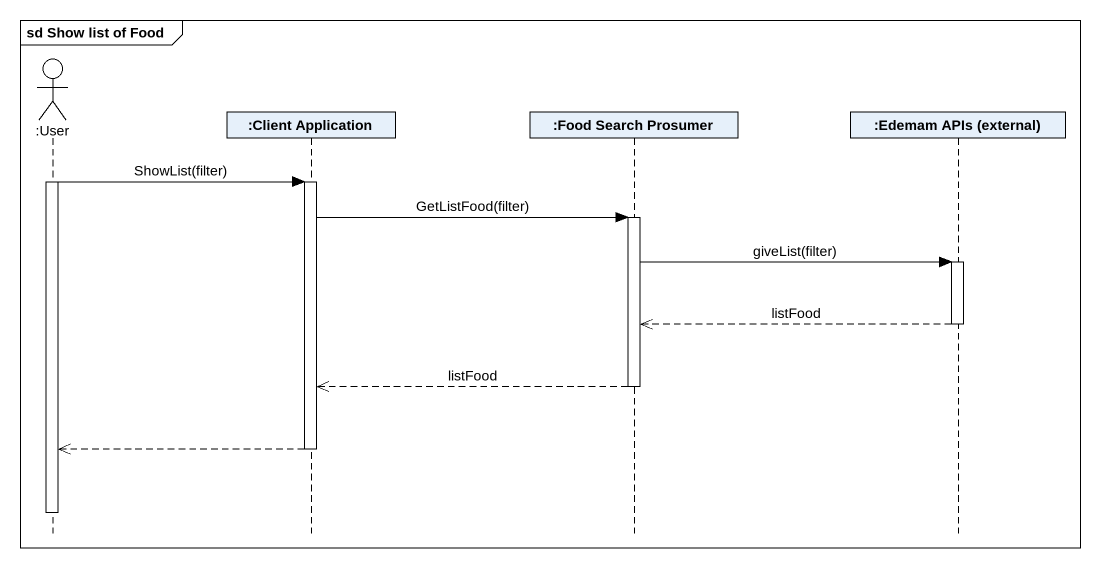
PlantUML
@startuml
mainframe sd Show list of Food
hide footbox
actor ":User" as User
participant ":Client Application" as Client_Application
participant ":Food Search Prosumer" as Food_Search_Prosumer
participant ":Edemam APIs (external)" as Edemam_APIs_external

activate User
User -> Client_Application : ShowList(filter)
activate Client_Application
Client_Application -> Food_Search_Prosumer : GetListFood(filter)
activate Food_Search_Prosumer
Food_Search_Prosumer -> Edemam_APIs_external : giveList(filter)
activate Edemam_APIs_external
Edemam_APIs_external -->> Food_Search_Prosumer : listFood
deactivate Edemam_APIs_external
Food_Search_Prosumer -->> Client_Application : listFood
deactivate Food_Search_Prosumer
Client_Application -->> User
deactivate Client_Application
deactivate User
@enduml
